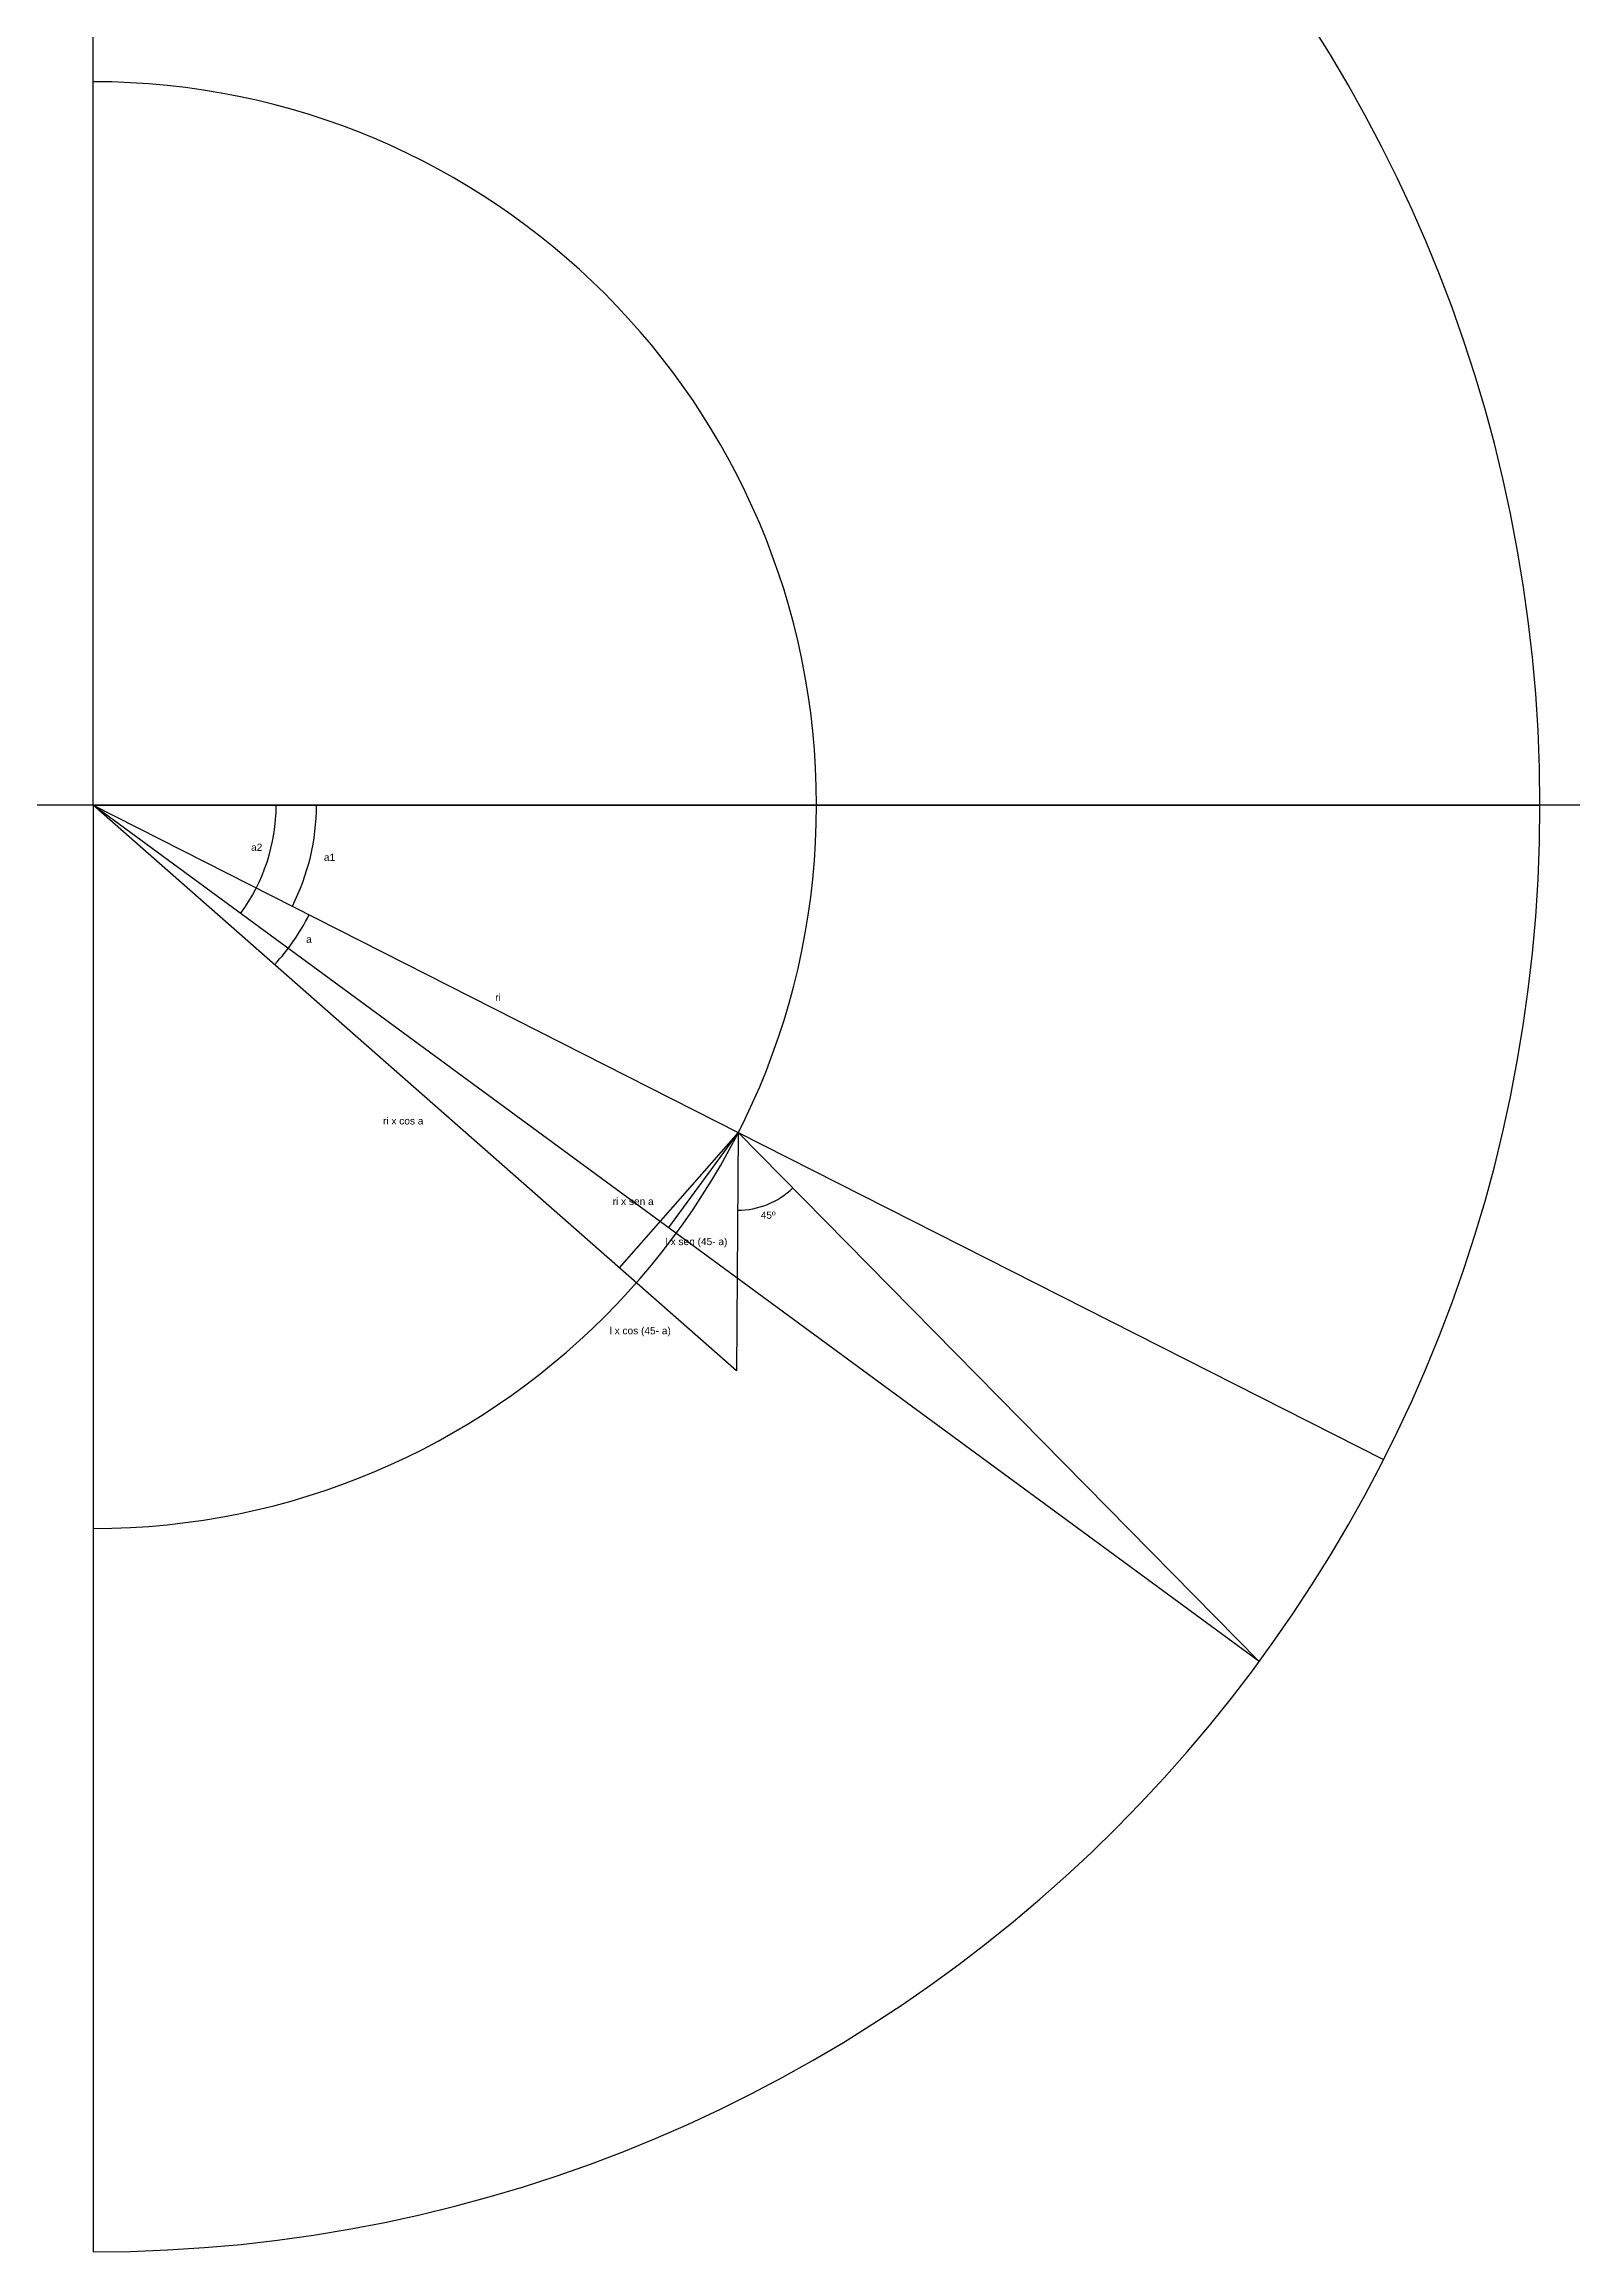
# Model space of a CAD drawing. Header units: millimetres. Extents: x 270.1 to 289.3, y 359.8 to 377.8.
# Drawn here: x 282.928 to 285.042, y 362.134 to 365.186 of the extents above; entities that cross this region are included whole.
import ezdxf

# ---------------------------------------------------------------- set-up
doc = ezdxf.new("R2010")
doc.units = ezdxf.units.MM
doc.styles.get("Standard").update_dxf_attribs({"font": 'arial.ttf'})

msp = doc.modelspace()

# ---------------------------------------------------------------- linework, layer by layer
for p, q in [((282.9962, 364.1341), (282.9962, 367.5602)), ((282.9962, 364.1341), (280.3715, 364.1341)), ((282.9962, 364.1341), (284.9962, 364.1341)), ((282.9962, 364.1341), (282.9962, 362.1341)), ((285.1551, 364.1341), (282.9962, 364.1341)), ((283.888, 363.6817), (284.6081, 362.9502)), ((283.888, 363.6817), (284.7799, 363.2294))]:
    msp.add_line(p, q)
at = {"color": 3}
for p, q in [((282.9962, 364.1341), (283.888, 363.6817)), ((284.6081, 362.9502), (282.9962, 364.1341)), ((283.888, 363.6817), (283.8854, 363.3518))]:
    msp.add_line(p, q, dxfattribs=at)
at = {"color": 6}
msp.add_line((283.8854, 363.3518), (282.9962, 364.1341), dxfattribs=at)
at = {"color": 252}
for q in [(283.7233, 363.4944), (283.7914, 363.5501)]:
    msp.add_line((283.888, 363.6817), q, dxfattribs=at)
for radius in [2, 1]:
    msp.add_arc((282.9962, 364.1341), radius, 270, 90, dxfattribs=at)
at = {"color": 3}
for centre, radius, start, end in [((282.9962, 364.1341), 0.2529, 323.704, 0), ((282.9962, 364.1341), 0.3087, 333.1042, 0), ((283.888, 363.6817), 0.1075, 269.5486, 314.5486)]:
    msp.add_arc(centre, radius, start, end, dxfattribs=at)
at = {"color": 6}
msp.add_arc((283.0242, 364.1182), 0.3025, 317.413, 333.3895, dxfattribs=at)

# ---------------------------------------------------------------- texts
at = {"color": 3, "char_height": 0.01, "attachment_point": 1}
for s, insert in [('a2', (283.2144, 364.0808)), ('a1', (283.3151, 364.067)), ('ri', (283.5519, 363.8733)), ('ri x cos a', (283.3968, 363.7026)), ('ri x sen a', (283.7143, 363.5913)), ('45º', (283.919, 363.5722)), ('l x sen (45- a)', (283.7875, 363.5358)), ('l x cos (45- a)', (283.7101, 363.4126))]:
    msp.add_mtext_dynamic_manual_height_columns(s, width=0.151034, gutter_width=12.5, heights=[0], dxfattribs=dict(at, insert=insert))
at = {"color": 6, "insert": (283.2906, 363.9537), "char_height": 0.01, "attachment_point": 1}
msp.add_mtext_dynamic_manual_height_columns('a', width=0.151034, gutter_width=12.5, heights=[0], dxfattribs=at)

doc.saveas('drawing.dxf')
